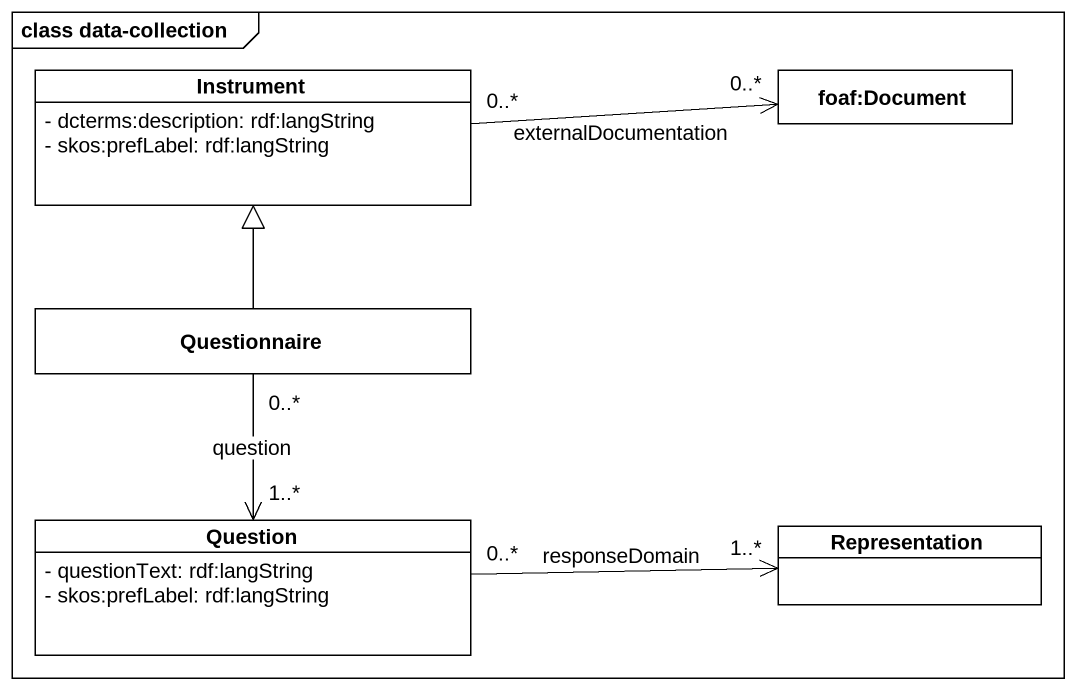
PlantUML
@startuml
mainframe class data-collection
hide circle
hide empty members
skinparam classAttributeIconSize 0
class Instrument #FFFFFF {
  - dcterms:description: rdf:langString
  - skos:prefLabel: rdf:langString
}
class "foaf:Document" as foaf_Document #FFFFFF
class Questionnaire #FFFFFF
class Question #FFFFFF {
  - questionText: rdf:langString
  - skos:prefLabel: rdf:langString
}
class Representation #FFFFFF
Instrument "0..*" -right-> "0..*" foaf_Document : externalDocumentation
Questionnaire -up-|> Instrument
Questionnaire "0..*" --> "1..*" Question : question
Question "0..*" -right-> "1..*" Representation : responseDomain
@enduml
